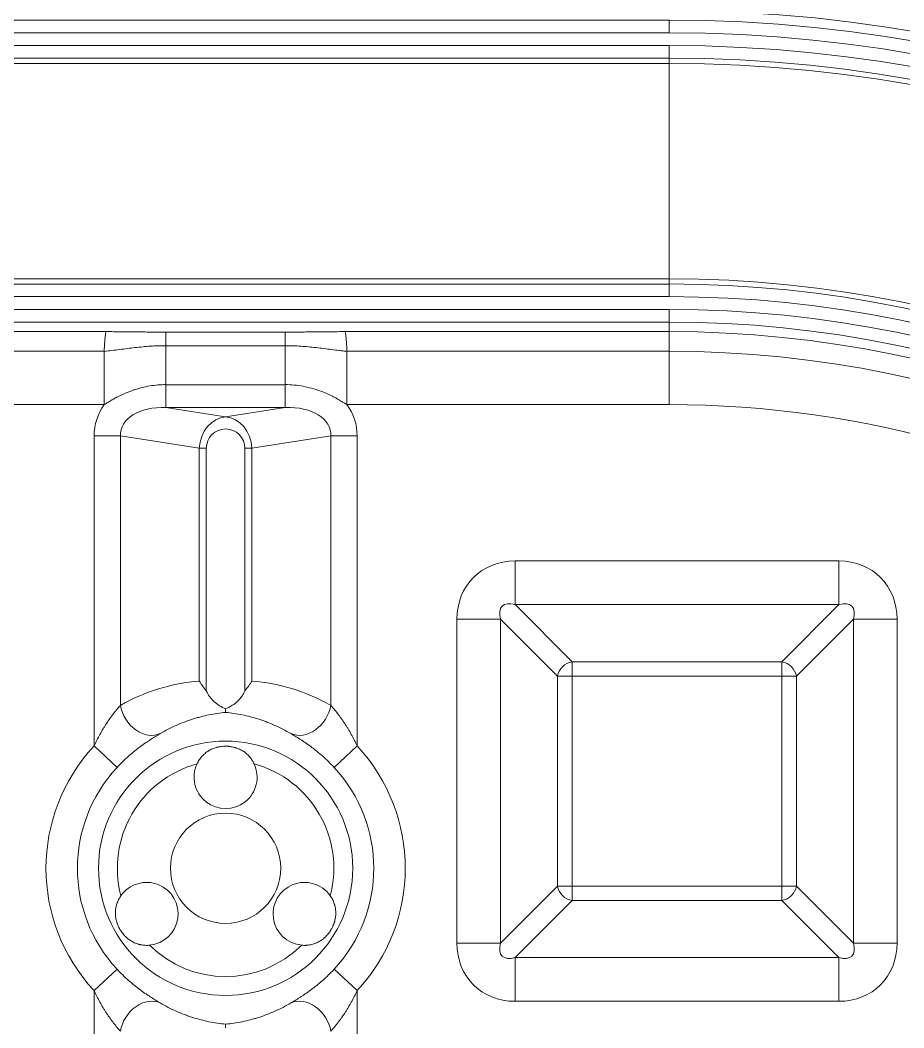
# Model space of a CAD drawing. Header units: millimetres. Extents: x 559 to 1112, y 323 to 643.
# Drawn here: x 712.62 to 740.69, y 510.39 to 542.37 of the extents above; entities that cross this region are included whole.
import ezdxf

# ---------------------------------------------------------------- set-up
doc = ezdxf.new("R2010")
doc.units = ezdxf.units.MM
doc.layers.add('core', color=7, linetype='Continuous', lineweight=20)

msp = doc.modelspace()

# ---------------------------------------------------------------- linework, layer by layer
at = {"layer": 'core', "lineweight": 13}
for p, q in [((733.229, 542.373), (705.061, 542.373)), ((733.229, 541.972), (733.229, 542.373)), ((705.061, 541.972), (733.229, 541.972)), ((733.229, 541.568), (705.061, 541.568)), ((733.229, 541.568), (733.229, 541.166)), ((705.061, 541.166), (733.229, 541.166)), ((733.229, 540.998), (705.061, 540.998)), ((733.229, 541.166), (733.229, 540.998)), ((733.229, 540.998), (733.229, 534.166)), ((733.229, 534.166), (705.061, 534.166)), ((733.229, 533.997), (705.061, 533.997)), ((733.229, 534.166), (733.229, 533.997)), ((733.229, 533.997), (733.229, 533.596)), ((705.061, 533.596), (733.229, 533.596)), ((733.229, 533.192), (705.061, 533.192)), ((733.229, 533.192), (733.229, 532.79)), ((705.061, 532.79), (733.229, 532.79)), ((733.229, 532.79), (733.229, 532.486)), ((715.35, 532.486), (705.061, 532.486)), ((721.04, 532.47), (717.244, 532.47)), ((733.229, 532.486), (722.939, 532.486)), ((717.251, 532.038), (721.04, 532.038)), ((715.288, 531.861), (705.061, 531.861)), ((722.999, 531.861), (733.229, 531.861)), ((717.251, 530.079), (717.251, 530.803)), ((721.04, 530.798), (717.251, 530.798)), ((721.04, 530.798), (721.04, 530.079)), ((715.29, 530.168), (705.061, 530.168)), ((717.251, 530.079), (721.04, 530.079)), ((717.251, 530.079), (719.145, 529.783)), ((719.145, 529.783), (721.04, 530.079)), ((733.229, 530.168), (722.999, 530.168)), ((714.968, 529.175), (714.968, 519.333)), ((714.968, 529.175), (715.803, 529.175)), ((715.803, 520.622), (715.803, 529.175)), ((718.31, 528.783), (715.803, 529.175)), ((722.488, 529.175), (719.98, 528.783)), ((722.488, 529.175), (723.323, 529.175)), ((722.488, 529.175), (722.488, 520.622)), ((723.323, 519.333), (723.323, 529.175)), ((718.31, 528.783), (718.31, 521.396)), ((718.31, 528.783), (718.533, 528.783)), ((718.533, 521.087), (718.533, 528.783)), ((719.758, 528.783), (719.758, 521.087)), ((719.758, 528.783), (719.98, 528.783)), ((719.98, 521.396), (719.98, 528.783)), ((738.621, 525.206), (728.34, 525.206)), ((728.34, 523.819), (728.34, 525.206)), ((738.621, 525.206), (738.621, 523.819)), ((728.34, 523.819), (738.621, 523.819)), ((728.34, 523.819), (730.151, 522.008)), ((736.81, 522.008), (738.621, 523.819)), ((726.491, 523.357), (726.491, 513.076)), ((726.491, 523.357), (727.878, 523.357)), ((727.878, 513.076), (727.878, 523.357)), ((729.689, 521.546), (727.878, 523.357)), ((739.084, 523.357), (737.273, 521.546)), ((739.084, 523.357), (740.47, 523.357)), ((739.084, 523.357), (739.084, 513.076)), ((740.47, 513.076), (740.47, 523.357)), ((736.81, 522.008), (730.151, 522.008)), ((730.151, 521.546), (730.151, 522.008)), ((736.81, 522.008), (736.81, 521.546)), ((729.689, 521.546), (729.689, 514.887)), ((729.689, 521.546), (730.151, 521.546)), ((730.151, 521.546), (736.81, 521.546)), ((730.151, 514.887), (730.151, 521.546)), ((736.81, 521.546), (736.81, 514.887)), ((736.81, 521.546), (737.273, 521.546)), ((737.273, 514.887), (737.273, 521.546)), ((715.699, 518.653), (714.968, 519.333)), ((723.323, 519.333), (722.591, 518.653)), ((727.878, 513.076), (729.689, 514.887)), ((730.151, 514.887), (729.689, 514.887)), ((730.151, 514.424), (730.151, 514.887)), ((736.81, 514.887), (730.151, 514.887)), ((737.273, 514.887), (736.81, 514.887)), ((736.81, 514.887), (736.81, 514.424)), ((737.273, 514.887), (739.084, 513.076)), ((730.151, 514.424), (728.34, 512.613)), ((730.151, 514.424), (736.81, 514.424)), ((738.621, 512.613), (736.81, 514.424)), ((727.878, 513.076), (726.491, 513.076)), ((740.47, 513.076), (739.084, 513.076)), ((728.34, 511.227), (728.34, 512.613)), ((738.621, 512.613), (728.34, 512.613)), ((738.621, 512.613), (738.621, 511.227)), ((715.699, 512.246), (714.968, 511.566)), ((723.323, 511.566), (722.591, 512.246)), ((714.968, 511.566), (714.968, 491.459)), ((723.323, 491.459), (723.323, 511.566)), ((728.34, 511.227), (738.621, 511.227))]:
    msp.add_line(p, q, dxfattribs=at)
for radius in [4.036, 1.75]:
    msp.add_circle((719.145, 515.45), radius, dxfattribs=at)
for centre, radius, start, end in [((719.145, 493.318), 99.403, 314.29502, 77.77562), ((719.145, 493.318), 99.011, 314.62948, 77.83606), ((719.145, 493.318), 99.101, 314.55525, 77.77562), ((733.229, 497.342), 47.654, 56.1016, 84.2531), ((733.229, 497.342), 45.96, 360, 90), ((733.229, 497.342), 45.336, 0, 90), ((733.229, 497.342), 45.032, 360, 90), ((733.229, 497.342), 44.63, 360, 90), ((733.229, 497.342), 44.226, 0, 90), ((733.229, 497.342), 43.824, 0, 90), ((733.229, 497.342), 43.656, 0, 90), ((733.229, 497.342), 36.824, 360, 90), ((733.229, 497.342), 36.656, 0, 90), ((733.229, 497.342), 36.254, 0, 90), ((733.229, 497.342), 35.85, 0, 90), ((733.229, 497.342), 35.448, 360, 90), ((733.229, 497.342), 35.144, 360, 90), ((733.229, 497.342), 34.52, 360, 90), ((733.229, 497.342), 32.826, 57.8103, 90), ((719.145, 528.783), 0.613, 0, 180), ((719.145, 515.45), 5.704, 137.0887, 222.9113), ((719.145, 515.45), 5.704, 317.0887, 42.9113), ((719.145, 515.45), 4.705, 137.0887, 222.9113), ((719.145, 515.45), 3.437, 105.3035, 194.6965), ((719.145, 518.343), 1, 155.0947, 24.9053), ((719.145, 515.45), 3.437, 345.3035, 74.6965), ((719.145, 515.45), 4.705, 317.0887, 42.9113), ((716.639, 514.003), 1, 275.0947, 144.9053), ((721.651, 514.003), 1, 35.0947, 264.9053), ((716.639, 514.003), 1, 144.9053, 146.1502), ((719.145, 515.45), 3.437, 225.3035, 314.6965)]:
    msp.add_arc(centre, radius, start, end, dxfattribs=at)
for centre, major_axis, ratio, start_param, end_param in [((717.392, 529.057), (2.404, -0.376), 0.826909, 2.74647, 3.270235), ((717.392, 529.057), (-1.582, 0.247), 0.628244, 4.899359, 6.411828), ((720.899, 529.057), (1.582, 0.247), 0.628244, 6.154543, 7.667012), ((720.899, 529.057), (-2.404, -0.376), 0.826909, 3.01295, 3.535834), ((719.145, 528.783), (0.155, 0.994), 0.826909, 0.18697, 1.699439), ((719.145, 528.783), (0.155, -0.994), 0.826909, 1.442154, 2.954623), ((728.681, 523.016), (1.665, -1.665), 0.854588, 2.434441, 3.848744), ((738.28, 523.016), (-1.665, -1.665), 0.854588, 2.434441, 3.848744), ((728.681, 523.016), (-0.753, 0.753), 0.472398, 5.576034, 6.990337), ((738.28, 523.016), (0.753, 0.753), 0.472398, 5.576034, 6.990337), ((730.151, 521.546), (0.356, 0.356), 0.854588, 0.863645, 2.277948), ((736.81, 521.546), (0.356, -0.356), 0.854588, 0.863645, 2.277948), ((718.782, 515.45), (5.982, 0), 0.996953, 1.649713, 2.092025), ((719.509, 515.45), (5.982, 0), 0.996953, 1.049568, 1.49188), ((716.633, 520.622), (0.497, -0.868), 0.790732, 4.287333, 6.197587), ((721.658, 520.622), (0.497, 0.868), 0.790732, 3.227191, 5.137445), ((730.151, 514.887), (-0.356, 0.356), 0.854588, 0.863645, 2.277948), ((736.81, 514.887), (-0.356, -0.356), 0.854588, 0.863645, 2.277948), ((728.681, 513.417), (1.665, 1.665), 0.854588, 2.434441, 3.848744), ((728.681, 513.417), (0.753, 0.753), 0.472398, 2.434441, 3.848744), ((738.28, 513.417), (-1.665, 1.665), 0.854588, 2.434441, 3.848744), ((738.28, 513.417), (-0.753, 0.753), 0.472398, 2.434441, 3.848744), ((716.633, 510.278), (0.497, 0.868), 0.790732, 0.085598, 1.995852), ((721.658, 510.278), (0.497, -0.868), 0.790732, 1.145741, 3.055995)]:
    msp.add_ellipse(centre, major_axis=major_axis, ratio=ratio, start_param=start_param, end_param=end_param, dxfattribs=at)
for points, knots in [([(715.35, 532.486), (715.35, 532.485), (715.349, 532.485), (715.349, 532.484), (715.349, 532.484), (715.348, 532.483), (715.348, 532.482), (715.345, 532.477), (715.343, 532.471), (715.339, 532.457), (715.337, 532.445), (715.329, 532.399), (715.323, 532.357), (715.317, 532.29), (715.315, 532.276), (715.313, 532.246), (715.311, 532.231), (715.307, 532.183), (715.302, 532.113), (715.297, 532.035), (715.293, 531.951), (715.29, 531.906), (715.288, 531.86)], [0, 0, 0, 0, 0.015625, 0.015625, 0.023438, 0.023438, 0.03125, 0.0625, 0.125, 0.125, 0.25, 0.25, 0.5, 0.5, 0.5625, 0.5625, 0.625, 0.625, 0.75, 0.875, 0.875, 1, 1, 1, 1]), ([(715.35, 532.486), (715.43, 532.485), (715.509, 532.485), (715.668, 532.484), (715.747, 532.483), (715.905, 532.482), (715.983, 532.481), (716.14, 532.479), (716.218, 532.478), (716.375, 532.477), (716.453, 532.476), (716.61, 532.474), (716.688, 532.473), (716.845, 532.472), (716.924, 532.471), (717.083, 532.47), (717.163, 532.47), (717.244, 532.47)], [0, 0, 0, 0, 0.125, 0.125, 0.25, 0.25, 0.375, 0.375, 0.5, 0.5, 0.625, 0.625, 0.75, 0.75, 0.875, 0.875, 1, 1, 1, 1]), ([(717.251, 532.039), (717.25, 532.104), (717.25, 532.161), (717.248, 532.263), (717.248, 532.307), (717.247, 532.38), (717.246, 532.409), (717.245, 532.452), (717.244, 532.465), (717.244, 532.47)], [0, 0, 0, 0, 0.25, 0.25, 0.5, 0.5, 0.75, 0.75, 1, 1, 1, 1]), ([(722.939, 532.486), (722.859, 532.485), (722.779, 532.485), (722.62, 532.484), (722.54, 532.483), (722.382, 532.482), (722.304, 532.481), (722.147, 532.479), (722.068, 532.478), (721.911, 532.477), (721.833, 532.476), (721.676, 532.474), (721.597, 532.473), (721.36, 532.471), (721.201, 532.47), (721.04, 532.47)], [0, 0, 0, 0, 0.125, 0.125, 0.25, 0.25, 0.375, 0.375, 0.5, 0.5, 0.625, 0.625, 0.75, 0.75, 1, 1, 1, 1]), ([(721.04, 532.038), (721.04, 532.103), (721.04, 532.161), (721.04, 532.263), (721.04, 532.307), (721.04, 532.38), (721.04, 532.409), (721.04, 532.452), (721.04, 532.465), (721.04, 532.47)], [0, 0, 0, 0, 0.25, 0.25, 0.5, 0.5, 0.75, 0.75, 1, 1, 1, 1]), ([(722.939, 532.486), (722.94, 532.485), (722.94, 532.485), (722.94, 532.484), (722.941, 532.484), (722.941, 532.483), (722.942, 532.482), (722.944, 532.477), (722.946, 532.471), (722.95, 532.457), (722.955, 532.433), (722.96, 532.396), (722.964, 532.365), (722.965, 532.354), (722.968, 532.33), (722.969, 532.317), (722.975, 532.25), (722.98, 532.186), (722.988, 532.075), (722.99, 532.035), (722.993, 531.972), (722.995, 531.95), (722.997, 531.906), (722.998, 531.883), (722.999, 531.86)], [0, 0, 0, 0, 0.015625, 0.015625, 0.023437, 0.023437, 0.03125, 0.0625, 0.125, 0.125, 0.25, 0.375, 0.375, 0.4375, 0.4375, 0.5, 0.5, 0.75, 0.75, 0.875, 0.875, 0.9375, 0.9375, 1, 1, 1, 1]), ([(733.229, 532.486), (733.229, 532.479), (733.229, 532.46), (733.229, 532.399), (733.229, 532.357), (733.229, 532.25), (733.229, 532.186), (733.229, 532.038), (733.229, 531.954), (733.229, 531.861)], [0, 0, 0, 0, 0.25, 0.25, 0.5, 0.5, 0.75, 0.75, 1, 1, 1, 1]), ([(717.251, 532.039), (717.168, 532.04), (717.086, 532.038), (716.921, 532.033), (716.839, 532.029), (716.675, 532.018), (716.593, 532.011), (716.43, 531.996), (716.348, 531.987), (716.185, 531.969), (716.104, 531.959), (715.941, 531.939), (715.859, 531.928), (715.696, 531.907), (715.615, 531.897), (715.452, 531.877), (715.37, 531.867), (715.288, 531.858)], [0, 0, 0, 0, 0.125, 0.125, 0.25, 0.25, 0.375, 0.375, 0.5, 0.5, 0.625, 0.625, 0.75, 0.75, 0.875, 0.875, 1, 1, 1, 1]), ([(722.999, 531.858), (722.958, 531.863), (722.917, 531.867), (722.836, 531.877), (722.795, 531.882), (722.673, 531.897), (722.591, 531.907), (722.429, 531.929), (722.347, 531.939), (722.185, 531.96), (722.103, 531.97), (721.94, 531.988), (721.859, 531.996), (721.695, 532.011), (721.614, 532.018), (721.368, 532.034), (721.204, 532.04), (721.04, 532.04)], [0, 0, 0, 0, 0.0625, 0.0625, 0.125, 0.125, 0.25, 0.25, 0.375, 0.375, 0.5, 0.5, 0.625, 0.625, 0.75, 0.75, 1, 1, 1, 1]), ([(715.29, 530.168), (715.29, 530.45), (715.29, 530.732), (715.289, 531.155), (715.289, 531.296), (715.289, 531.578), (715.288, 531.719), (715.288, 531.86)], [0, 0, 0, 0, 0.5, 0.5, 0.75, 0.75, 1, 1, 1, 1]), ([(722.999, 530.168), (722.999, 530.45), (722.999, 530.732), (722.999, 531.155), (722.999, 531.296), (722.999, 531.578), (722.999, 531.719), (722.999, 531.86)], [0, 0, 0, 0, 0.5, 0.5, 0.75, 0.75, 1, 1, 1, 1]), ([(717.251, 530.803), (717.077, 530.805), (716.905, 530.791), (716.65, 530.748), (716.565, 530.73), (716.439, 530.697), (716.397, 530.686), (716.314, 530.661), (716.272, 530.647), (716.147, 530.605), (716.066, 530.574), (715.905, 530.507), (715.826, 530.47), (715.709, 530.411), (715.67, 530.391), (715.593, 530.349), (715.555, 530.328), (715.479, 530.283), (715.442, 530.261), (715.367, 530.215), (715.33, 530.192), (715.293, 530.169)], [0, 0, 0, 0, 0.25, 0.25, 0.375, 0.375, 0.4375, 0.4375, 0.5, 0.5, 0.625, 0.625, 0.75, 0.75, 0.8125, 0.8125, 0.875, 0.875, 0.9375, 0.9375, 1, 1, 1, 1]), ([(722.999, 530.168), (722.969, 530.186), (722.908, 530.225), (722.814, 530.28), (722.718, 530.337), (722.618, 530.394), (722.429, 530.492), (722.183, 530.596), (721.876, 530.692), (721.603, 530.755), (721.323, 530.797), (721.135, 530.802), (721.04, 530.805)], [0, 0, 0, 0, 0.050822, 0.102753, 0.156661, 0.211814, 0.267796, 0.462006, 0.594603, 0.72987, 0.864029, 1, 1, 1, 1]), ([(718.31, 521.396), (718.314, 521.389), (718.318, 521.383), (718.326, 521.37), (718.337, 521.35), (718.35, 521.331), (718.375, 521.292), (718.393, 521.266), (718.448, 521.189), (718.489, 521.138), (718.533, 521.087)], [0, 0, 0, 0, 0.0625, 0.0625, 0.125, 0.25, 0.25, 0.5, 0.5, 1, 1, 1, 1]), ([(719.758, 521.087), (719.802, 521.138), (719.842, 521.189), (719.898, 521.266), (719.915, 521.292), (719.941, 521.331), (719.953, 521.35), (719.965, 521.37), (719.973, 521.383), (719.977, 521.389), (719.98, 521.396)], [0, 0, 0, 0, 0.5, 0.5, 0.75, 0.75, 0.875, 0.9375, 0.9375, 1, 1, 1, 1]), ([(718.533, 521.087), (718.56, 521.02), (718.595, 520.958), (718.658, 520.87), (718.681, 520.842), (718.729, 520.789), (718.78, 520.738), (718.835, 520.692), (718.878, 520.66), (718.893, 520.65), (718.923, 520.63), (718.938, 520.62), (719.015, 520.573), (719.079, 520.541), (719.145, 520.515)], [0, 0, 0, 0, 0.25, 0.25, 0.375, 0.375, 0.5, 0.625, 0.625, 0.6875, 0.6875, 0.75, 0.75, 1, 1, 1, 1]), ([(719.145, 520.515), (719.212, 520.541), (719.275, 520.573), (719.366, 520.628), (719.396, 520.648), (719.454, 520.691), (719.482, 520.714), (719.562, 520.787), (719.61, 520.84), (719.663, 520.913), (719.673, 520.927), (719.693, 520.958), (719.702, 520.974), (719.728, 521.021), (719.744, 521.054), (719.758, 521.087)], [0, 0, 0, 0, 0.25, 0.25, 0.375, 0.375, 0.5, 0.5, 0.75, 0.75, 0.8125, 0.8125, 0.875, 0.875, 1, 1, 1, 1]), ([(714.968, 519.333), (715.026, 519.458), (715.088, 519.58), (715.186, 519.758), (715.22, 519.817), (715.272, 519.904), (715.29, 519.932), (715.325, 519.99), (715.344, 520.018), (715.399, 520.102), (715.436, 520.156), (715.511, 520.262), (715.549, 520.313), (715.606, 520.386), (715.625, 520.41), (715.662, 520.457), (715.681, 520.479), (715.735, 520.545), (715.77, 520.585), (715.803, 520.622)], [0, 0, 0, 0, 0.25, 0.25, 0.375, 0.375, 0.4375, 0.4375, 0.5, 0.5, 0.625, 0.625, 0.75, 0.75, 0.8125, 0.8125, 0.875, 0.875, 1, 1, 1, 1]), ([(719.145, 520.397), (719.145, 520.398), (719.145, 520.398), (719.145, 520.399), (719.145, 520.401), (719.145, 520.404), (719.145, 520.409), (719.145, 520.418), (719.145, 520.426), (719.145, 520.455), (719.145, 520.481), (719.145, 520.515)], [0, 0, 0, 0, 0.03125, 0.03125, 0.0625, 0.125, 0.25, 0.25, 0.5, 0.5, 1, 1, 1, 1]), ([(722.488, 520.622), (722.52, 520.585), (722.555, 520.545), (722.627, 520.458), (722.665, 520.412), (722.712, 520.35), (722.722, 520.338), (722.741, 520.313), (722.769, 520.275), (722.798, 520.236), (722.854, 520.157), (722.891, 520.103), (722.946, 520.019), (722.965, 519.99), (723, 519.933), (723.018, 519.904), (723.07, 519.817), (723.104, 519.758), (723.203, 519.58), (723.265, 519.458), (723.323, 519.333)], [0, 0, 0, 0, 0.125, 0.125, 0.25, 0.25, 0.28125, 0.28125, 0.3125, 0.375, 0.375, 0.5, 0.5, 0.5625, 0.5625, 0.625, 0.625, 0.75, 0.75, 1, 1, 1, 1]), ([(719.145, 520.397), (718.969, 520.381), (718.793, 520.355), (718.53, 520.302), (718.443, 520.281), (718.312, 520.247), (718.269, 520.235), (718.182, 520.21), (718.138, 520.197), (717.921, 520.128), (717.749, 520.063), (717.407, 519.91), (717.237, 519.823), (717.069, 519.724)], [0, 0, 0, 0, 0.25, 0.25, 0.375, 0.375, 0.4375, 0.4375, 0.5, 0.5, 0.75, 0.75, 1, 1, 1, 1]), ([(721.221, 519.724), (721.053, 519.823), (720.884, 519.91), (720.627, 520.025), (720.541, 520.06), (720.412, 520.109), (720.369, 520.125), (720.282, 520.155), (720.239, 520.17), (720.022, 520.239), (719.847, 520.284), (719.497, 520.355), (719.322, 520.381), (719.145, 520.397)], [0, 0, 0, 0, 0.25, 0.25, 0.375, 0.375, 0.4375, 0.4375, 0.5, 0.5, 0.75, 0.75, 1, 1, 1, 1]), ([(717.069, 519.724), (717.029, 519.7), (716.986, 519.674), (716.891, 519.617), (716.841, 519.586), (716.773, 519.542), (716.759, 519.533), (716.732, 519.516), (716.69, 519.488), (716.647, 519.459), (716.559, 519.399), (716.499, 519.357), (716.407, 519.288), (716.376, 519.265), (716.328, 519.228), (716.313, 519.216), (716.281, 519.191), (716.265, 519.178), (716.186, 519.115), (716.123, 519.062), (715.999, 518.952), (715.938, 518.895), (715.817, 518.777), (715.758, 518.716), (715.699, 518.653)], [0, 0, 0, 0, 0.125, 0.125, 0.25, 0.25, 0.28125, 0.28125, 0.3125, 0.375, 0.375, 0.5, 0.5, 0.5625, 0.5625, 0.59375, 0.59375, 0.625, 0.625, 0.75, 0.75, 0.875, 0.875, 1, 1, 1, 1]), ([(722.591, 518.653), (722.533, 518.716), (722.473, 518.777), (722.352, 518.895), (722.291, 518.952), (722.166, 519.062), (722.103, 519.115), (722.024, 519.18), (722.008, 519.192), (721.976, 519.217), (721.929, 519.254), (721.883, 519.289), (721.79, 519.357), (721.73, 519.4), (721.657, 519.45), (721.642, 519.46), (721.614, 519.479), (721.599, 519.489), (721.557, 519.517), (721.529, 519.535), (721.449, 519.586), (721.399, 519.617), (721.305, 519.674), (721.261, 519.7), (721.221, 519.724)], [0, 0, 0, 0, 0.125, 0.125, 0.25, 0.25, 0.375, 0.375, 0.40625, 0.40625, 0.4375, 0.5, 0.5, 0.625, 0.625, 0.65625, 0.65625, 0.6875, 0.6875, 0.75, 0.75, 0.875, 0.875, 1, 1, 1, 1]), ([(718.238, 518.765), (718.259, 518.808), (718.282, 518.85), (718.333, 518.929), (718.362, 518.966), (718.401, 519.01), (718.409, 519.019), (718.425, 519.036), (718.45, 519.061), (718.476, 519.084), (718.529, 519.129), (718.567, 519.156), (718.627, 519.192), (718.647, 519.203), (718.688, 519.224), (718.709, 519.234), (718.773, 519.261), (718.817, 519.276), (718.874, 519.292), (718.886, 519.294), (718.909, 519.3), (718.921, 519.302), (718.956, 519.309), (718.979, 519.313), (719.05, 519.322), (719.097, 519.325), (719.168, 519.325), (719.192, 519.324), (719.228, 519.322), (719.24, 519.321), (719.264, 519.319), (719.276, 519.317), (719.335, 519.31), (719.381, 519.301), (719.45, 519.283), (719.472, 519.276), (719.516, 519.261), (719.538, 519.252), (719.603, 519.225), (719.644, 519.204), (719.723, 519.156), (719.761, 519.129), (719.833, 519.069), (719.866, 519.037), (719.928, 518.967), (719.956, 518.93), (719.989, 518.881), (719.995, 518.871), (720.007, 518.85), (720.014, 518.84), (720.031, 518.808), (720.042, 518.786), (720.052, 518.765)], [0, 0, 0, 0, 0.0625, 0.0625, 0.125, 0.125, 0.140625, 0.140625, 0.15625, 0.1875, 0.1875, 0.25, 0.25, 0.28125, 0.28125, 0.3125, 0.3125, 0.375, 0.375, 0.390625, 0.390625, 0.40625, 0.40625, 0.4375, 0.4375, 0.5, 0.5, 0.53125, 0.53125, 0.546875, 0.546875, 0.5625, 0.5625, 0.625, 0.625, 0.65625, 0.65625, 0.6875, 0.6875, 0.75, 0.75, 0.8125, 0.8125, 0.875, 0.875, 0.9375, 0.9375, 0.953125, 0.953125, 0.96875, 0.96875, 1, 1, 1, 1]), ([(716.728, 513.007), (716.68, 513.003), (716.632, 513.002), (716.538, 513.007), (716.492, 513.013), (716.434, 513.025), (716.422, 513.028), (716.4, 513.033), (716.366, 513.042), (716.332, 513.053), (716.267, 513.077), (716.225, 513.096), (716.164, 513.13), (716.144, 513.142), (716.105, 513.167), (716.086, 513.18), (716.03, 513.222), (715.995, 513.253), (715.954, 513.294), (715.946, 513.303), (715.929, 513.32), (715.921, 513.329), (715.898, 513.356), (715.883, 513.374), (715.84, 513.431), (715.813, 513.47), (715.778, 513.532), (715.766, 513.553), (715.75, 513.586), (715.745, 513.596), (715.735, 513.618), (715.73, 513.629), (715.707, 513.684), (715.692, 513.729), (715.674, 513.797), (715.668, 513.82), (715.659, 513.866), (715.656, 513.889), (715.647, 513.959), (715.645, 514.005), (715.647, 514.097), (715.651, 514.143), (715.667, 514.235), (715.678, 514.28), (715.708, 514.369), (715.726, 514.412), (715.752, 514.465), (715.758, 514.475), (715.77, 514.497), (715.776, 514.507), (715.794, 514.538), (715.807, 514.558), (715.821, 514.578)], [0, 0, 0, 0, 0.0625, 0.0625, 0.125, 0.125, 0.140625, 0.140625, 0.15625, 0.1875, 0.1875, 0.25, 0.25, 0.28125, 0.28125, 0.3125, 0.3125, 0.375, 0.375, 0.390625, 0.390625, 0.40625, 0.40625, 0.4375, 0.4375, 0.5, 0.5, 0.53125, 0.53125, 0.546875, 0.546875, 0.5625, 0.5625, 0.625, 0.625, 0.65625, 0.65625, 0.6875, 0.6875, 0.75, 0.75, 0.8125, 0.8125, 0.875, 0.875, 0.9375, 0.9375, 0.953125, 0.953125, 0.96875, 0.96875, 1, 1, 1, 1]), ([(722.469, 514.578), (722.497, 514.538), (722.522, 514.498), (722.564, 514.413), (722.582, 514.37), (722.601, 514.314), (722.604, 514.303), (722.611, 514.28), (722.62, 514.247), (722.628, 514.212), (722.639, 514.144), (722.644, 514.098), (722.645, 514.028), (722.645, 514.005), (722.643, 513.958), (722.641, 513.935), (722.632, 513.866), (722.623, 513.821), (722.608, 513.764), (722.604, 513.752), (722.598, 513.73), (722.594, 513.718), (722.582, 513.684), (722.574, 513.662), (722.546, 513.597), (722.525, 513.554), (722.49, 513.492), (722.477, 513.472), (722.457, 513.442), (722.45, 513.432), (722.436, 513.412), (722.429, 513.403), (722.393, 513.355), (722.362, 513.32), (722.312, 513.27), (722.295, 513.254), (722.26, 513.223), (722.242, 513.208), (722.186, 513.166), (722.147, 513.141), (722.066, 513.096), (722.024, 513.077), (721.936, 513.045), (721.891, 513.032), (721.8, 513.013), (721.754, 513.007), (721.695, 513.004), (721.683, 513.004), (721.659, 513.003), (721.647, 513.003), (721.611, 513.004), (721.586, 513.005), (721.562, 513.007)], [0, 0, 0, 0, 0.0625, 0.0625, 0.125, 0.125, 0.140625, 0.140625, 0.15625, 0.1875, 0.1875, 0.25, 0.25, 0.28125, 0.28125, 0.3125, 0.3125, 0.375, 0.375, 0.390625, 0.390625, 0.40625, 0.40625, 0.4375, 0.4375, 0.5, 0.5, 0.53125, 0.53125, 0.546875, 0.546875, 0.5625, 0.5625, 0.625, 0.625, 0.65625, 0.65625, 0.6875, 0.6875, 0.75, 0.75, 0.8125, 0.8125, 0.875, 0.875, 0.9375, 0.9375, 0.953125, 0.953125, 0.96875, 0.96875, 1, 1, 1, 1]), ([(715.699, 512.246), (715.758, 512.183), (715.817, 512.122), (715.938, 512.005), (716, 511.948), (716.124, 511.837), (716.187, 511.784), (716.267, 511.72), (716.282, 511.707), (716.314, 511.683), (716.361, 511.646), (716.408, 511.61), (716.5, 511.542), (716.56, 511.5), (716.634, 511.45), (716.648, 511.44), (716.677, 511.42), (716.691, 511.411), (716.734, 511.383), (716.761, 511.365), (716.842, 511.314), (716.892, 511.282), (716.986, 511.225), (717.029, 511.2), (717.069, 511.176)], [0, 0, 0, 0, 0.125, 0.125, 0.25, 0.25, 0.375, 0.375, 0.40625, 0.40625, 0.4375, 0.5, 0.5, 0.625, 0.625, 0.65625, 0.65625, 0.6875, 0.6875, 0.75, 0.75, 0.875, 0.875, 1, 1, 1, 1]), ([(721.221, 511.176), (721.261, 511.2), (721.305, 511.226), (721.399, 511.283), (721.45, 511.314), (721.517, 511.357), (721.531, 511.366), (721.559, 511.384), (721.601, 511.412), (721.644, 511.441), (721.731, 511.5), (721.791, 511.543), (721.884, 511.611), (721.915, 511.635), (721.962, 511.671), (721.978, 511.684), (722.01, 511.709), (722.025, 511.721), (722.104, 511.785), (722.167, 511.838), (722.291, 511.948), (722.352, 512.005), (722.473, 512.123), (722.533, 512.183), (722.591, 512.246)], [0, 0, 0, 0, 0.125, 0.125, 0.25, 0.25, 0.28125, 0.28125, 0.3125, 0.375, 0.375, 0.5, 0.5, 0.5625, 0.5625, 0.59375, 0.59375, 0.625, 0.625, 0.75, 0.75, 0.875, 0.875, 1, 1, 1, 1]), ([(715.803, 510.278), (715.77, 510.315), (715.735, 510.355), (715.663, 510.442), (715.626, 510.488), (715.578, 510.549), (715.569, 510.562), (715.55, 510.587), (715.521, 510.625), (715.493, 510.664), (715.436, 510.743), (715.399, 510.797), (715.344, 510.881), (715.326, 510.909), (715.29, 510.966), (715.272, 510.995), (715.22, 511.082), (715.186, 511.141), (715.088, 511.32), (715.026, 511.442), (714.968, 511.566)], [0, 0, 0, 0, 0.125, 0.125, 0.25, 0.25, 0.28125, 0.28125, 0.3125, 0.375, 0.375, 0.5, 0.5, 0.5625, 0.5625, 0.625, 0.625, 0.75, 0.75, 1, 1, 1, 1]), ([(723.323, 511.566), (723.265, 511.442), (723.203, 511.32), (723.105, 511.142), (723.071, 511.083), (723.019, 510.996), (723.001, 510.967), (722.965, 510.91), (722.947, 510.882), (722.892, 510.798), (722.855, 510.743), (722.78, 510.638), (722.742, 510.587), (722.685, 510.514), (722.666, 510.49), (722.628, 510.443), (722.61, 510.42), (722.555, 510.355), (722.52, 510.315), (722.488, 510.278)], [0, 0, 0, 0, 0.25, 0.25, 0.375, 0.375, 0.4375, 0.4375, 0.5, 0.5, 0.625, 0.625, 0.75, 0.75, 0.8125, 0.8125, 0.875, 0.875, 1, 1, 1, 1]), ([(717.069, 511.176), (717.237, 511.076), (717.407, 510.989), (717.663, 510.875), (717.749, 510.84), (717.879, 510.79), (717.922, 510.775), (718.008, 510.745), (718.052, 510.73), (718.269, 510.661), (718.443, 510.616), (718.793, 510.545), (718.969, 510.519), (719.145, 510.502)], [0, 0, 0, 0, 0.25, 0.25, 0.375, 0.375, 0.4375, 0.4375, 0.5, 0.5, 0.75, 0.75, 1, 1, 1, 1]), ([(719.145, 510.502), (719.322, 510.519), (719.497, 510.545), (719.76, 510.598), (719.848, 510.618), (719.978, 510.652), (720.022, 510.664), (720.109, 510.689), (720.152, 510.703), (720.369, 510.772), (720.542, 510.837), (720.884, 510.989), (721.053, 511.076), (721.221, 511.176)], [0, 0, 0, 0, 0.25, 0.25, 0.375, 0.375, 0.4375, 0.4375, 0.5, 0.5, 0.75, 0.75, 1, 1, 1, 1]), ([(719.145, 510.502), (719.145, 510.502), (719.145, 510.502), (719.145, 510.501), (719.145, 510.499), (719.145, 510.495), (719.145, 510.491), (719.145, 510.481), (719.145, 510.473), (719.145, 510.444), (719.145, 510.419), (719.145, 510.385)], [0, 0, 0, 0, 0.03125, 0.03125, 0.0625, 0.125, 0.25, 0.25, 0.5, 0.5, 1, 1, 1, 1])]:
    msp.add_open_spline(points, degree=3, knots=knots, dxfattribs=at)
for points in [[(717.251, 530.803), (717.25, 531.215), (717.25, 531.627), (717.251, 532.039)], [(721.04, 532.04), (721.04, 531.628), (721.04, 531.216), (721.04, 530.804)], [(733.229, 531.861), (733.229, 531.297), (733.229, 530.732), (733.229, 530.168)], [(715.29, 530.168), (715.291, 530.168), (715.292, 530.169), (715.293, 530.169)]]:
    msp.add_open_spline(points, degree=3, dxfattribs=at)

doc.saveas('drawing.dxf')
